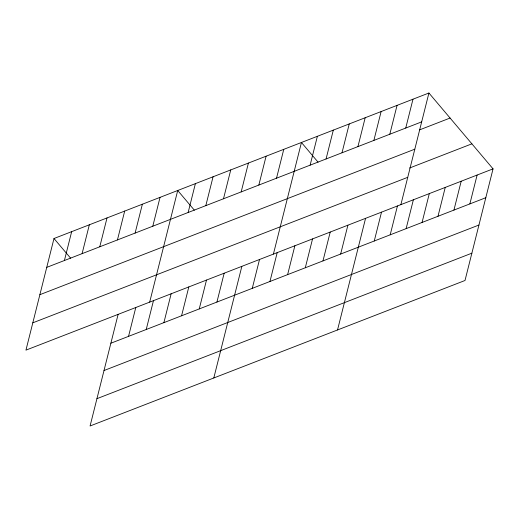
<?xml version="1.0" encoding="UTF-8"?>
<svg xmlns="http://www.w3.org/2000/svg" width="519" height="519" viewBox="0 0 519 519"><rect width="100%" height="100%" fill="white"/><g stroke="black" fill="none" stroke-linecap="round" stroke-linejoin="round"><path stroke-width="0.78" d="M53.989 238.513L25.95 350.137L493.05 168.863L428.921 93.011L53.989 238.513L70.616 258.177M64.414 260.506L71.661 231.649M82.093 253.648L89.339 224.792M99.765 246.791L107.018 217.935M117.443 239.934L124.69 211.071M135.115 233.07L142.368 204.214M118.118 314.365L90.079 425.989L465.011 280.487L493.05 168.863M152.794 226.213L160.04 197.356M128.543 336.364L135.79 307.501M149.68 302.123L177.719 190.492L194.346 210.163M146.222 329.5L153.468 300.644M188.144 212.492L195.391 183.635M163.894 322.643L171.14 293.786M205.816 205.634L213.069 176.778M181.572 315.786L188.819 286.923M223.494 198.777L230.741 169.921M199.244 308.922L206.497 280.065M241.173 191.913L248.419 163.057M216.923 302.064L224.169 273.208M258.845 185.056L266.091 156.2M213.809 377.975L241.848 266.351M276.523 178.199L283.77 149.342M252.273 288.343L259.519 259.487M273.403 254.109L301.442 142.478L318.069 162.149M269.945 281.486L277.198 252.63M310.128 165.152L317.381 136.296M287.623 274.629L294.87 245.772M326.068 158.97L333.315 130.113M305.295 267.772L312.548 238.909M342.002 152.787L349.248 123.931M322.974 260.908L330.22 232.051M357.935 146.605L365.181 117.748M340.646 254.051L347.899 225.194M373.868 140.422L381.115 111.566M337.532 329.961L365.571 218.33M389.801 134.239L397.054 105.376M374.257 241.004L381.51 212.148M405.741 128.05L412.988 99.194M390.191 234.822L397.444 205.965M400.882 204.635L428.921 93.011M406.13 228.639L413.377 199.783M422.064 222.456L429.31 193.6M437.997 216.274L445.244 187.417M453.93 210.091L461.183 181.228M469.864 203.902L477.117 175.046M46.742 267.369L421.675 121.868M419.663 129.847L450.083 118.04M39.879 294.682L414.811 149.18M409.595 168.007L471.888 143.834M32.814 322.824L407.746 177.323M110.871 343.221L485.803 197.72M104.008 370.534L478.94 225.032M96.936 398.676L471.875 253.175"/></g></svg>
